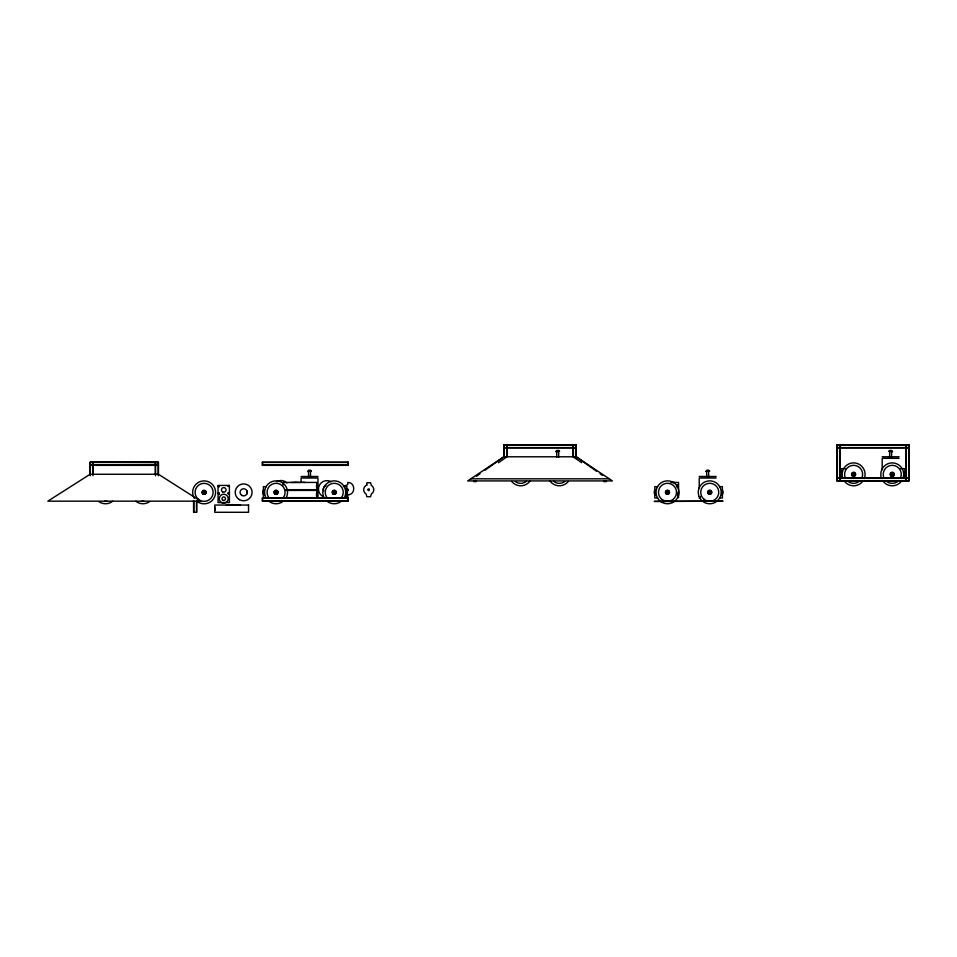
<?xml version="1.0" encoding="UTF-8"?>
<svg xmlns="http://www.w3.org/2000/svg" width="957" height="957" viewBox="0 0 957 957"><rect width="100%" height="100%" fill="white"/><g stroke="black" fill="none" stroke-linecap="round" stroke-linejoin="round"><path stroke-width="1.44" d="M214.99 510.177L214.99 508.921M316.564 486.323C316.659 490.319 316.647 481.85 316.623 486.036M214.954 508.61L214.954 507.21M604.25 480.916L603.999 481.634L606.224 481.634L606.475 480.916M229.19 486.635L229.19 485.905M263.689 489.649L263.127 490.666A4.462 4.462 0 0 0 263.187 494.087L263.785 495.08M655.114 489.649L654.54 490.666A4.462 4.462 0 0 0 654.6 494.087L655.198 495.08M722.021 495.08L722.619 494.087A4.462 4.462 0 0 0 722.679 490.666L722.116 489.649M904.891 476.514L905.131 476.119A4.462 4.462 0 0 0 905.19 472.71L904.891 472.184M677.089 486.587L678.429 486.946L677.089 487.316M333.55 491.623C332.916 495.606 337.223 490.403 333.443 491.766C334.747 496.228 335.369 488.226 333.55 492.999M891.541 473.667C890.919 477.651 895.226 472.435 891.434 473.811C892.737 478.261 893.371 470.27 891.541 475.031M678.07 493.932L678.07 492.676M678.07 495.57L678.07 494.314M343.407 486.443L347.762 484.649L347.762 482.484C355.681 482.184 355.681 495.104 347.762 494.805L347.762 496.97L346.171 496.755M476.454 476.275L480.031 473.739M484.792 470.342L503.849 456.788L576.234 456.788L612.432 480.916L467.662 480.916L503.849 456.788L503.849 444.718L576.234 444.718L576.234 456.788L596.486 471.191M498.406 462.721L506.983 456.788L506.983 444.718M90.078 474.265L47.85 501.169L200.683 501.169L158.455 474.265L90.078 474.265L90.078 462.207L158.455 462.207L158.455 474.265M228.197 485.642L228.926 485.642M506.983 444.957L573.099 444.957M839.899 444.957L906.016 444.957M506.983 447.613L573.099 447.613M839.899 447.613L906.016 447.613M503.849 447.852L576.234 447.852M836.765 447.852L909.15 447.852M555.778 451.261L559.642 451.261L555.838 451.74M892.546 451.261L888.694 451.261L892.486 451.74M882.187 456.788L899.078 456.788M899.078 458.331L882.187 458.331L882.187 469.827M93.212 462.446L158.455 462.434M262.374 462.446L348.169 462.446M93.212 465.102L155.321 465.102M262.374 465.102L348.169 465.102M90.078 465.341L158.455 465.341M845.234 468.679L840.952 468.679L840.952 478.596M900.609 468.679L904.891 468.679L904.891 478.596M311.444 470.964L307.58 471.442L311.372 470.964M301.072 476.49L317.963 476.49M699.22 476.49L716.111 476.49M308.369 476.921L310.666 476.921M706.517 476.921L708.814 476.921M836.765 477.782L909.15 477.782M716.111 478.033L699.22 478.033L699.22 488.094M839.899 478.022L906.016 478.022M470.796 478.823L609.298 478.823M839.899 480.677L906.016 480.677M295.402 482.244L294.373 482.436M296.849 482.244L297.866 482.436M301.156 482.244L301.551 482.244M302.914 482.244L305.187 482.436M670.821 482.436L678.525 482.436L678.525 489.685M266.273 486.635L263.414 486.635L263.414 497.975M344.042 486.635L346.901 486.635L346.901 497.975M657.686 486.635L654.827 486.635L654.827 497.975L657.686 497.975M719.532 486.635L722.391 486.635L722.391 497.975L719.532 497.975M285.952 489.685L316.791 489.685L316.791 482.436L283.009 482.436L283.009 485.331M285.952 490.427L316.791 490.427L316.791 497.664L285.952 497.664M316.827 496.707L317.963 496.707L317.963 478.033L301.072 478.033L301.156 482.436M699.22 496.707L700.357 496.707M262.374 498.226L348.169 498.226M699.22 498.202L700.357 498.202M262.374 500.882L348.169 500.882M228.639 504.841L226.366 505.045M234.716 504.841L233.687 505.045M236.152 504.841L237.18 505.045M90.078 462.207L158.216 462.446L158.216 465.102L155.56 465.102L155.56 462.446M581.689 462.721L573.099 456.788L573.099 444.718M600.063 473.739L602.443 475.438M841.323 477.124L840.724 476.119A4.462 4.462 0 0 1 840.665 472.71L841.227 471.681A4.462 4.462 0 0 1 842.04 470.844M475.832 480.916L476.084 481.634L473.871 481.634L473.619 480.916M908.911 447.852L908.911 477.782M906.255 447.852L906.255 477.782M906.016 444.718L906.016 480.916M891.589 457.219L891.589 450.46L889.663 450.46L889.663 457.219M839.899 444.718L839.899 480.916M839.66 447.852L839.66 477.782M837.004 447.852L837.004 477.782M708.635 476.921L708.635 470.174L706.697 470.174L706.697 476.921M678.525 490.427L678.525 497.664M674.541 482.436L672.448 482.436M575.994 447.852L575.994 457.829M558.685 457.219L558.685 450.46L556.747 450.46L556.747 457.219M506.743 447.852L506.743 456.788M504.088 447.852L504.088 456.405M347.929 462.446L347.929 465.102M347.929 498.226L347.929 500.882M310.487 476.921L310.487 470.174L308.549 470.174L308.549 476.921M300.498 482.436L299.888 482.436M299.027 482.436L298.046 482.436M296.598 482.436L295.605 482.436M294.146 482.436L291.084 482.436M262.613 462.446L262.613 465.102M262.613 498.226L262.613 500.882M246.75 490.546L246.75 494.123M240.47 505.045L237.408 505.045M235.948 505.045L234.955 505.045M233.508 505.045L232.575 505.045M231.666 505.045L231.068 505.045M230.398 505.045L229.8 505.045M196.723 501.085L196.723 512.282L193.589 512.282L193.589 501.085M196.484 501.085L196.484 512.282M193.828 501.085L193.828 512.282M158.216 465.341L158.216 475.749M155.56 465.341L155.56 475.749M155.321 462.207L155.321 474.265M93.212 462.207L93.212 474.265M92.973 465.341L92.973 475.749M90.317 465.341L90.317 475.749M842.758 478.045A11.46 11.46 0 0 1 853.847 462.889A11.46 11.46 0 0 1 864.303 478.488M862.867 481.12A11.46 11.46 0 0 1 844.684 481.527M881.553 478.488A11.46 11.46 0 0 1 892.008 462.889A11.46 11.46 0 0 1 903.085 478.045M901.171 481.527A11.46 11.46 0 0 1 882.988 481.12M883.825 477.615A9.032 9.032 0 0 1 892.45 465.317A9.032 9.032 0 0 1 900.501 477.986M897.57 481.634A9.032 9.032 0 0 1 886.589 481.383M845.354 477.986A9.032 9.032 0 0 1 853.405 465.317A9.032 9.032 0 0 1 862.03 477.615M859.266 481.383A9.032 9.032 0 0 1 848.285 481.634M526.362 481.383A9.032 9.032 0 0 1 515.368 481.634M529.951 481.12A11.46 11.46 0 0 1 511.768 481.527M568.255 481.527A11.46 11.46 0 0 1 550.084 481.12M326.959 497.64A9.032 9.032 0 0 1 328.299 485.51A9.032 9.032 0 0 1 340.489 485.797A9.032 9.032 0 0 1 341.278 497.963M335.213 501.289A9.032 9.032 0 0 1 332.857 501.229M324.435 498.25A11.46 11.46 0 0 1 333.503 480.869A11.46 11.46 0 0 1 344.723 496.934M341.003 501.552A11.46 11.46 0 0 1 327.055 501.241M276.8 481.61A8.446 8.446 0 0 1 286.992 482.962M322.688 496.372A8.446 8.446 0 0 1 319.602 484.84A8.446 8.446 0 0 1 331.134 481.742M323.813 490.845A3.577 3.577 0 0 1 325.99 485.606M345.692 495.893A4.462 4.462 0 0 0 346.53 495.08L347.128 494.087A4.462 4.462 0 0 0 347.188 490.666C346.542 485.965 350.633 492.699 346.625 489.649A4.462 4.462 0 0 0 345.812 488.812M269.037 497.963A9.032 9.032 0 0 1 269.826 485.797A9.032 9.032 0 0 1 282.016 485.51A9.032 9.032 0 0 1 283.356 497.64M277.458 501.229A9.032 9.032 0 0 1 275.102 501.289M265.591 496.934A11.46 11.46 0 0 1 276.812 480.869A11.46 11.46 0 0 1 285.88 498.25M283.26 501.241A11.46 11.46 0 0 1 269.3 501.552M143.945 501.289A9.032 9.032 0 0 1 141.588 501.229M149.735 501.552A11.46 11.46 0 0 1 135.786 501.241M106.933 501.229A9.032 9.032 0 0 1 104.576 501.289M112.735 501.241A11.46 11.46 0 0 1 98.786 501.552M564.654 481.634A9.032 9.032 0 0 1 553.672 481.383M194.307 498.298A11.46 11.46 0 0 1 202.537 481A11.46 11.46 0 0 1 215.158 495.415A11.46 11.46 0 0 1 196.927 501.289M573.339 447.852L573.339 456.788L573.339 447.852M316.54 494.745L316.6 495.666L316.54 494.745M316.564 493.118L316.623 494.027L316.564 493.118M227.85 493.369C228.95 496.073 229.847 491.252 227.85 493.369M228.089 493.417L229.034 493.597L228.089 493.417M275.126 492.125C275.819 495.415 278.499 490.379 275.401 491.623C275.221 495.846 278.152 489.601 275.126 492.125M666.539 492.125C667.232 495.427 669.912 490.367 666.814 491.623C666.634 495.834 669.541 489.613 666.539 492.125M852.663 474.158C854.685 477.746 853.728 470.7 852.783 474.828C855.331 476.861 854.386 471.406 852.663 474.158M218.208 486.084C219.093 488.848 220.361 484.122 218.208 486.084M218.447 486.144L219.38 486.395L218.447 486.144M218.208 493.322C219.093 496.097 220.361 491.36 218.208 493.322M218.447 493.381L219.38 493.633L218.447 493.381M228.101 486.144L229.022 486.395L228.101 486.144M367.799 489.482C368.983 493.166 370.658 486.874 367.799 489.482M677.018 485.127C677.891 487.891 679.147 483.177 677.018 485.127M710.68 492.305C709.281 495.439 707.821 489.817 710.561 491.826C709.831 495.929 708.288 489.159 710.68 492.305M203.195 492.042C204.128 495.798 206.234 489.649 203.195 492.042M332.653 491.443L332.486 491.874A1.806 1.806 0 0 0 334.591 494.087A1.806 1.806 0 0 0 335.704 491.24A1.806 1.806 0 0 0 332.653 491.443M708.144 491.443L707.977 491.874A1.806 1.806 0 0 0 710.082 494.087A1.806 1.806 0 0 0 711.195 491.24A1.806 1.806 0 0 0 708.144 491.443M890.656 473.476L890.477 473.918A1.806 1.806 0 0 0 892.594 476.119A1.806 1.806 0 0 0 893.694 473.272A1.806 1.806 0 0 0 890.656 473.476M226.402 502.281L225.374 502.844A4.462 4.462 0 0 1 221.964 502.796L220.959 502.198A4.462 4.462 0 0 1 220.493 495.63A4.462 4.462 0 0 1 227.072 495.726A4.462 4.462 0 0 1 226.402 502.281M366.854 485.043L366.184 485.319A5.084 5.084 0 0 0 366.184 494.123L366.854 496.719L370.598 496.719L371.268 494.123A5.084 5.084 0 0 0 371.268 485.319L370.598 482.735L366.854 482.735L366.854 485.043M909.15 444.718L836.765 444.718L836.765 480.916L909.15 480.916L909.15 444.718M506.743 444.957L504.088 444.957L504.088 447.613L506.743 447.613L506.743 444.957M575.994 444.957L573.339 444.957L573.339 447.613L575.994 447.613L575.994 444.957M839.66 444.957L837.004 444.957L837.004 447.613L839.66 447.613L839.66 444.957M908.911 444.957L906.255 444.957L906.255 447.613L908.911 447.613L908.911 444.957M348.169 462.207L262.374 462.207L262.374 465.341L348.169 465.341L348.169 462.207M92.973 462.446L90.317 462.446L90.317 465.102L92.973 465.102L92.973 462.446M709.592 470.964L705.728 471.442L709.592 470.964M839.66 478.022L837.004 478.022L837.004 480.677L839.66 480.677L839.66 478.022M908.911 478.022L906.255 478.022L906.255 480.677L908.911 480.677L908.911 478.022M229.405 485.426L218.064 485.426L218.064 502.557L229.405 502.557L229.405 485.426M348.169 497.975L262.374 497.975L262.374 501.121L348.169 501.121L348.169 497.975M722.81 501.169L654.421 501.408L722.81 501.169M248.545 505.045L214.763 505.045L214.763 512.282L248.545 512.282L248.545 505.045M204.977 490.774L204.535 490.594A1.806 1.806 0 0 0 202.334 492.711A1.806 1.806 0 0 0 205.181 493.812A1.806 1.806 0 0 0 204.977 490.774M855.367 473.918L855.199 473.476A1.806 1.806 0 0 0 852.149 473.272A1.806 1.806 0 0 0 853.261 476.119A1.806 1.806 0 0 0 855.367 473.918M669.242 491.874L669.075 491.443A1.806 1.806 0 0 0 666.024 491.24A1.806 1.806 0 0 0 667.137 494.087A1.806 1.806 0 0 0 669.242 491.874M277.829 491.874L277.662 491.443A1.806 1.806 0 0 0 274.611 491.24A1.806 1.806 0 0 0 275.724 494.087A1.806 1.806 0 0 0 277.829 491.874M891.003 475.988A2.046 2.046 0 0 0 894.281 474.588A2.046 2.046 0 0 0 891.434 472.459A2.046 2.046 0 0 0 891.003 475.988M852.352 475.964A2.046 2.046 0 0 0 855.642 474.636A2.046 2.046 0 0 0 852.843 472.447A2.046 2.046 0 0 0 852.352 475.964M660.725 501.552A11.46 11.46 0 0 0 678.884 493.549A11.46 11.46 0 0 0 662.866 481.826A11.46 11.46 0 0 0 660.725 501.552M708.503 493.944A2.046 2.046 0 0 0 711.769 492.556A2.046 2.046 0 0 0 708.922 490.427A2.046 2.046 0 0 0 708.503 493.944M704.077 499.339A9.032 9.032 0 0 0 718.647 493.692A9.032 9.032 0 0 0 706.469 483.895A9.032 9.032 0 0 0 704.077 499.339M702.546 501.241A11.46 11.46 0 0 0 721.052 494.063A11.46 11.46 0 0 0 705.584 481.622A11.46 11.46 0 0 0 702.546 501.241M666.228 493.92A2.046 2.046 0 0 0 669.517 492.592A2.046 2.046 0 0 0 666.718 490.403A2.046 2.046 0 0 0 666.228 493.92M662.16 499.59A9.032 9.032 0 0 0 676.467 493.286A9.032 9.032 0 0 0 663.847 484.051A9.032 9.032 0 0 0 662.16 499.59M333.012 493.944A2.046 2.046 0 0 0 336.278 492.556A2.046 2.046 0 0 0 333.431 490.427A2.046 2.046 0 0 0 333.012 493.944M274.815 493.92A2.046 2.046 0 0 0 278.104 492.592A2.046 2.046 0 0 0 275.305 490.403A2.046 2.046 0 0 0 274.815 493.92M202.884 493.991A2.046 2.046 0 0 0 206.15 492.604A2.046 2.046 0 0 0 203.303 490.474A2.046 2.046 0 0 0 202.884 493.991M198.458 499.398A9.032 9.032 0 0 0 213.028 493.74A9.032 9.032 0 0 0 200.85 483.943A9.032 9.032 0 0 0 198.458 499.398M222.634 500.08A1.77 1.77 0 0 0 225.481 498.956A1.77 1.77 0 0 0 223.089 497.054A1.77 1.77 0 0 0 222.634 500.08M222.586 491.874A2.297 2.297 0 0 0 226.031 489.888A2.297 2.297 0 0 0 222.586 487.903A2.297 2.297 0 0 0 222.586 491.874M239.429 499.65A8.446 8.446 0 0 0 252.098 492.329A8.446 8.446 0 0 0 239.429 485.02A8.446 8.446 0 0 0 239.429 499.65M241.87 495.427A3.577 3.577 0 0 0 247.229 492.329A3.577 3.577 0 0 0 241.87 489.23A3.577 3.577 0 0 0 241.87 495.427"/></g></svg>
